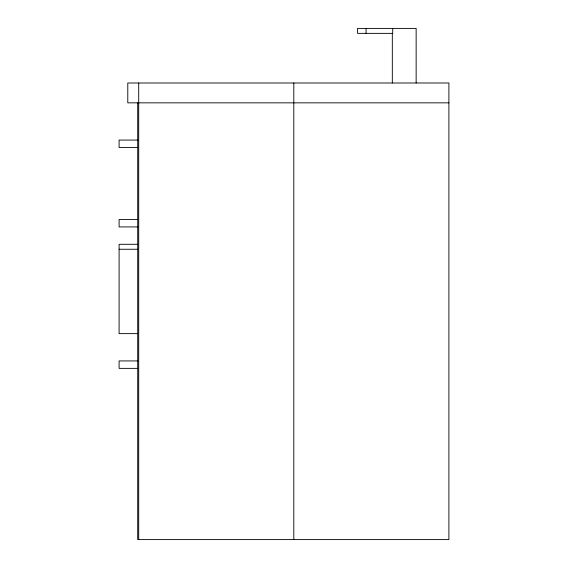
<?xml version="1.0" encoding="UTF-8"?>
<svg xmlns="http://www.w3.org/2000/svg" width="568" height="568" viewBox="0 0 568 568"><rect width="100%" height="100%" fill="white"/><g stroke="black" fill="none" stroke-linecap="round" stroke-linejoin="round"><path stroke-width="0.85" d="M448.897 102.843L127.786 102.843L127.786 82.992L448.897 82.992L448.897 539.6L137.712 539.6L137.712 102.843M137.712 140.069L119.102 140.069L119.102 147.517L137.712 147.517M137.712 219.482L119.102 219.482L119.102 226.923L137.712 226.923M137.712 244.297L119.102 244.297L119.102 333.629L137.712 333.629M119.102 249.26L137.712 249.26M137.712 360.928L119.102 360.928L119.102 368.369L137.712 368.369M416.145 82.992L416.145 28.4L357.577 28.4L357.577 33.363L392.722 33.363L392.722 28.4M392.318 33.363L392.318 82.992M366.048 28.4L366.048 33.363M293.805 82.992L293.805 539.6M138.706 82.992L138.706 539.6"/></g></svg>
